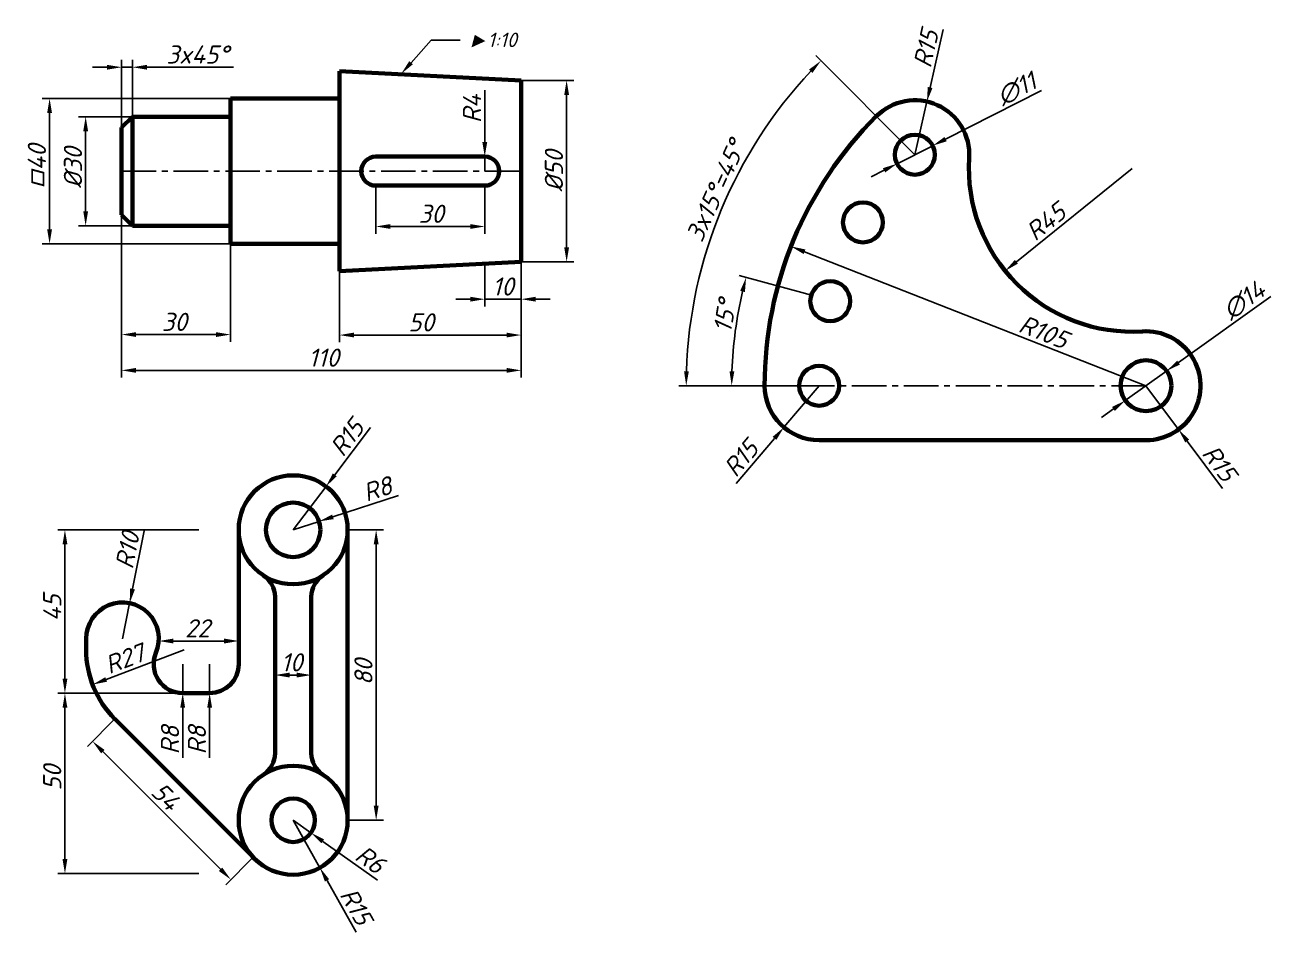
# Model space of a CAD drawing. Header units: millimetres. Extents: x -42950 to -42208, y 32006 to 32559.
# Drawn here: x -42573.8 to -42230.4, y 32309.3 to 32559.2 of the extents above; entities that cross this region are included whole.
import ezdxf
from ezdxf import colors
from ezdxf.entities.mleader import LeaderData, LeaderLine
from ezdxf.math import Vec2, Vec3

# ---------------------------------------------------------------- set-up
doc = ezdxf.new("R2010")
doc.units = ezdxf.units.MM
doc.header["$LTSCALE"] = 0.5
doc.linetypes.add('CENTER2', pattern=[28.575, 19.05, -3.175, 3.175, -3.175])
doc.styles.add('SPDS', font='isocpeur.ttf', dxfattribs={"oblique": 15})
doc.dimstyles.new('Copy(2) of STANDARD', dxfattribs={"dimscale": 0, "dimtxt": 5, "dimasz": 4, "dimexe": 2, "dimexo": 0, "dimgap": 1, "dimtad": 1, "dimdec": 0, "dimzin": 12, "dimdsep": 46, "dimtxsty": 'SPDS', "dimcen": -3, "dimclrd": 256, "dimclre": 256, "dimadec": 0, "dimazin": 0, "dimtfac": 1, "dimtdec": 0, "dimtmove": 0, "dimatfit": 1, "dimfxl": 1, "dimtolj": 1, "dimtzin": 0, "dimarcsym": 0})

# ---------------------------------------------------------------- blocks, each defined once
blk = doc.blocks.new('*D8')
at = {"lineweight": -2, "transparency": 16777216}
for p, q in [((-42437.22, 32543.9), (-42422.68, 32543.9)), ((-42424.68, 32539.9), (-42424.68, 32497.9)), ((-42437.22, 32493.9), (-42422.68, 32493.9))]:
    blk.add_line(p, q, dxfattribs=at)
at = {"lineweight": -3, "transparency": 16777216}
for points in [[(-42425.34, 32539.9), (-42424.01, 32539.9), (-42424.68, 32543.9)], [(-42425.34, 32497.9), (-42424.01, 32497.9), (-42424.68, 32493.9)]]:
    blk.add_solid(points, dxfattribs=at)
at = {"layer": 'Defpoints', "color": 0, "lineweight": -3, "transparency": 16777216}
for p in [(-42437.22, 32543.9), (-42437.22, 32493.9), (-42424.68, 32493.9)]:
    blk.add_point(p, dxfattribs=at)
at = {"color": 0, "lineweight": -3, "transparency": 16777216, "insert": (-42428.18, 32518.93), "char_height": 5, "attachment_point": 5, "rotation": 90, "style": 'SPDS'}
blk.add_mtext('\\A1;%%C50', dxfattribs=at)
blk = doc.blocks.new('*D9')
at = {"lineweight": -2, "transparency": 16777216}
for p, q in [((-42477.22, 32514.9), (-42477.22, 32501.65)), ((-42447.22, 32514.9), (-42447.22, 32501.65)), ((-42473.22, 32503.65), (-42451.22, 32503.65))]:
    blk.add_line(p, q, dxfattribs=at)
at = {"lineweight": -3, "transparency": 16777216}
for points in [[(-42473.22, 32504.31), (-42473.22, 32502.98), (-42477.22, 32503.65)], [(-42451.22, 32504.31), (-42451.22, 32502.98), (-42447.22, 32503.65)]]:
    blk.add_solid(points, dxfattribs=at)
at = {"layer": 'Defpoints', "color": 0, "lineweight": -3, "transparency": 16777216}
for p in [(-42477.22, 32514.9), (-42447.22, 32514.9), (-42447.22, 32503.65)]:
    blk.add_point(p, dxfattribs=at)
at = {"color": 0, "lineweight": -3, "transparency": 16777216, "insert": (-42461.97, 32507.15), "char_height": 5, "attachment_point": 5, "style": 'SPDS'}
blk.add_mtext('\\A1;30', dxfattribs=at)
blk = doc.blocks.new('*D10')
at = {"lineweight": -2, "transparency": 16777216}
for p, q in [((-42547.22, 32518.9), (-42547.22, 32462.02)), ((-42437.22, 32518.9), (-42437.22, 32462.02)), ((-42543.22, 32464.02), (-42441.22, 32464.02))]:
    blk.add_line(p, q, dxfattribs=at)
at = {"lineweight": -3, "transparency": 16777216}
for points in [[(-42543.22, 32464.68), (-42543.22, 32463.35), (-42547.22, 32464.02)], [(-42441.22, 32464.68), (-42441.22, 32463.35), (-42437.22, 32464.02)]]:
    blk.add_solid(points, dxfattribs=at)
at = {"layer": 'Defpoints', "color": 0, "lineweight": -3, "transparency": 16777216}
for p in [(-42547.22, 32518.9), (-42437.22, 32518.9), (-42437.22, 32464.02)]:
    blk.add_point(p, dxfattribs=at)
at = {"color": 0, "lineweight": -3, "transparency": 16777216, "insert": (-42491.57, 32467.52), "char_height": 5, "attachment_point": 5, "style": 'SPDS'}
blk.add_mtext('\\A1;110', dxfattribs=at)
blk = doc.blocks.new('*D11')
at = {"lineweight": -2, "transparency": 16777216}
for p, q in [((-42437.22, 32518.9), (-42437.22, 32481.62)), ((-42447.18, 32493.39), (-42447.18, 32481.62)), ((-42451.18, 32483.62), (-42455.18, 32483.62)), ((-42437.22, 32483.62), (-42447.18, 32483.62)), ((-42433.22, 32483.62), (-42429.22, 32483.62))]:
    blk.add_line(p, q, dxfattribs=at)
at = {"lineweight": -3, "transparency": 16777216}
for points in [[(-42451.18, 32484.29), (-42451.18, 32482.96), (-42447.18, 32483.62)], [(-42433.22, 32484.29), (-42433.22, 32482.96), (-42437.22, 32483.62)]]:
    blk.add_solid(points, dxfattribs=at)
at = {"layer": 'Defpoints', "color": 0, "lineweight": -3, "transparency": 16777216}
for p in [(-42437.22, 32518.9), (-42447.18, 32493.39), (-42447.18, 32483.62)]:
    blk.add_point(p, dxfattribs=at)
at = {"color": 0, "lineweight": -3, "transparency": 16777216, "insert": (-42442.2, 32487.12), "char_height": 5, "attachment_point": 5, "style": 'SPDS'}
blk.add_mtext('\\A1;10', dxfattribs=at)
blk = doc.blocks.new('*D12')
at = {"lineweight": -2, "transparency": 16777216}
for p, q in [((-42487.22, 32498.86), (-42487.22, 32471.74)), ((-42437.22, 32498.86), (-42437.22, 32471.74)), ((-42441.22, 32473.74), (-42483.22, 32473.74))]:
    blk.add_line(p, q, dxfattribs=at)
at = {"lineweight": -3, "transparency": 16777216}
for points in [[(-42483.22, 32474.41), (-42483.22, 32473.08), (-42487.22, 32473.74)], [(-42441.22, 32474.41), (-42441.22, 32473.08), (-42437.22, 32473.74)]]:
    blk.add_solid(points, dxfattribs=at)
at = {"layer": 'Defpoints', "color": 0, "lineweight": -3, "transparency": 16777216}
for p in [(-42487.22, 32498.86), (-42437.22, 32498.86), (-42487.22, 32473.74)]:
    blk.add_point(p, dxfattribs=at)
at = {"color": 0, "lineweight": -3, "transparency": 16777216, "insert": (-42464.75, 32477.24), "char_height": 5, "attachment_point": 5, "style": 'SPDS'}
blk.add_mtext('\\A1;50', dxfattribs=at)
blk = doc.blocks.new('*D13')
at = {"lineweight": -2, "transparency": 16777216}
for p, q in [((-42517.22, 32538.9), (-42569.04, 32538.9)), ((-42567.04, 32534.9), (-42567.04, 32502.86)), ((-42517.22, 32498.86), (-42569.04, 32498.86))]:
    blk.add_line(p, q, dxfattribs=at)
at = {"lineweight": -3, "transparency": 16777216}
for points in [[(-42567.71, 32534.9), (-42566.37, 32534.9), (-42567.04, 32538.9)], [(-42567.71, 32502.86), (-42566.37, 32502.86), (-42567.04, 32498.86)]]:
    blk.add_solid(points, dxfattribs=at)
at = {"layer": 'Defpoints', "color": 0, "lineweight": -3, "transparency": 16777216}
for p in [(-42517.22, 32538.9), (-42567.04, 32498.86), (-42517.22, 32498.86)]:
    blk.add_point(p, dxfattribs=at)
at = {"color": 0, "lineweight": -3, "transparency": 16777216, "insert": (-42570.54, 32520.14), "char_height": 5, "attachment_point": 5, "rotation": 90, "style": 'SPDS'}
blk.add_mtext('\\A1;□40', dxfattribs=at)
blk = doc.blocks.new('*D14')
at = {"lineweight": -2, "transparency": 16777216}
for p, q in [((-42517.22, 32533.9), (-42559.11, 32533.9)), ((-42557.11, 32529.9), (-42557.11, 32507.86)), ((-42517.22, 32503.86), (-42559.11, 32503.86))]:
    blk.add_line(p, q, dxfattribs=at)
at = {"lineweight": -3, "transparency": 16777216}
for points in [[(-42557.77, 32529.9), (-42556.44, 32529.9), (-42557.11, 32533.9)], [(-42557.77, 32507.86), (-42556.44, 32507.86), (-42557.11, 32503.86)]]:
    blk.add_solid(points, dxfattribs=at)
at = {"layer": 'Defpoints', "color": 0, "lineweight": -3, "transparency": 16777216}
for p in [(-42517.22, 32533.9), (-42557.11, 32503.86), (-42517.22, 32503.86)]:
    blk.add_point(p, dxfattribs=at)
at = {"color": 0, "lineweight": -3, "transparency": 16777216, "insert": (-42560.61, 32519.82), "char_height": 5, "attachment_point": 5, "rotation": 90, "style": 'SPDS'}
blk.add_mtext('\\A1;%%C30', dxfattribs=at)
blk = doc.blocks.new('*D15')
at = {"lineweight": -2, "transparency": 16777216}
for p, q in [((-42547.22, 32530.9), (-42547.22, 32549.52)), ((-42544.22, 32530.9), (-42544.22, 32549.52)), ((-42551.22, 32547.52), (-42555.22, 32547.52)), ((-42547.22, 32547.52), (-42544.22, 32547.52)), ((-42540.22, 32547.52), (-42516.38, 32547.52))]:
    blk.add_line(p, q, dxfattribs=at)
at = {"lineweight": -3, "transparency": 16777216}
for points in [[(-42551.22, 32548.18), (-42551.22, 32546.85), (-42547.22, 32547.52)], [(-42540.22, 32548.18), (-42540.22, 32546.85), (-42544.22, 32547.52)]]:
    blk.add_solid(points, dxfattribs=at)
at = {"layer": 'Defpoints', "color": 0, "lineweight": -3, "transparency": 16777216}
for p in [(-42544.22, 32547.52), (-42547.22, 32530.9), (-42544.22, 32530.9)]:
    blk.add_point(p, dxfattribs=at)
at = {"color": 0, "lineweight": -3, "transparency": 16777216, "insert": (-42526.3, 32551.02), "char_height": 5, "attachment_point": 5, "style": 'SPDS'}
blk.add_mtext('\\A1;3x45%%D', dxfattribs=at)
blk = doc.blocks.new('*D16')
at = {"lineweight": -2, "transparency": 16777216}
for p, q in [((-42447.22, 32526.9), (-42447.22, 32541.24)), ((-42447.22, 32518.9), (-42447.22, 32522.9))]:
    blk.add_line(p, q, dxfattribs=at)
at = {"lineweight": -3, "transparency": 16777216}
blk.add_solid([(-42447.89, 32526.9), (-42446.55, 32526.9), (-42447.22, 32522.9)], dxfattribs=at)
at = {"layer": 'Defpoints', "color": 0, "lineweight": -3, "transparency": 16777216}
for p in [(-42447.22, 32522.9), (-42447.22, 32518.9)]:
    blk.add_point(p, dxfattribs=at)
at = {"color": 0, "lineweight": -3, "transparency": 16777216, "insert": (-42450.72, 32536.07), "char_height": 5, "attachment_point": 5, "rotation": 90, "style": 'SPDS'}
blk.add_mtext('\\A1;R4', dxfattribs=at)
blk = doc.blocks.new('*D17')
at = {"lineweight": -2, "transparency": 16777216}
for p, q in [((-42547.22, 32506.86), (-42547.22, 32471.88)), ((-42517.22, 32506.86), (-42517.22, 32471.88)), ((-42543.22, 32473.88), (-42521.22, 32473.88))]:
    blk.add_line(p, q, dxfattribs=at)
at = {"lineweight": -3, "transparency": 16777216}
for points in [[(-42543.22, 32474.54), (-42543.22, 32473.21), (-42547.22, 32473.88)], [(-42521.22, 32474.54), (-42521.22, 32473.21), (-42517.22, 32473.88)]]:
    blk.add_solid(points, dxfattribs=at)
at = {"layer": 'Defpoints', "color": 0, "lineweight": -3, "transparency": 16777216}
for p in [(-42547.22, 32506.86), (-42517.22, 32506.86), (-42517.22, 32473.88)]:
    blk.add_point(p, dxfattribs=at)
at = {"color": 0, "lineweight": -3, "transparency": 16777216, "insert": (-42532.69, 32477.38), "char_height": 5, "attachment_point": 5, "style": 'SPDS'}
blk.add_mtext('\\A1;30', dxfattribs=at)
blk = doc.blocks.new('*D18')
at = {"lineweight": -2, "transparency": 16777216}
for p, q in [((-42355.16, 32459.78), (-42364.85, 32448.33)), ((-42367.44, 32445.28), (-42378, 32432.81))]:
    blk.add_line(p, q, dxfattribs=at)
at = {"lineweight": -3, "transparency": 16777216}
blk.add_solid([(-42367.95, 32445.71), (-42366.93, 32444.85), (-42364.85, 32448.33)], dxfattribs=at)
at = {"layer": 'Defpoints', "color": 0, "lineweight": -3, "transparency": 16777216}
for p in [(-42355.16, 32459.78), (-42364.85, 32448.33)]:
    blk.add_point(p, dxfattribs=at)
at = {"color": 0, "lineweight": -3, "transparency": 16777216, "insert": (-42376.68, 32439.78), "char_height": 5, "attachment_point": 5, "rotation": 49.7473, "style": 'SPDS'}
blk.add_mtext('\\A1;R15', dxfattribs=at)
blk = doc.blocks.new('*D19')
at = {"lineweight": -2, "transparency": 16777216}
for p, q in [((-42320.33, 32527.71), (-42293.93, 32541.09)), ((-42333.71, 32520.93), (-42323.89, 32525.91)), ((-42337.27, 32519.13), (-42340.84, 32517.32))]:
    blk.add_line(p, q, dxfattribs=at)
at = {"lineweight": -3, "transparency": 16777216}
for points in [[(-42320.63, 32528.31), (-42320.02, 32527.12), (-42323.89, 32525.91)], [(-42337.58, 32519.72), (-42336.97, 32518.53), (-42333.71, 32520.93)]]:
    blk.add_solid(points, dxfattribs=at)
at = {"layer": 'Defpoints', "color": 0, "lineweight": -3, "transparency": 16777216}
for p in [(-42323.89, 32525.91), (-42333.71, 32520.93)]:
    blk.add_point(p, dxfattribs=at)
at = {"color": 0, "lineweight": -3, "transparency": 16777216, "insert": (-42300.79, 32541.54), "char_height": 5, "attachment_point": 5, "rotation": 26.8734, "style": 'SPDS'}
blk.add_mtext('\\A1;∅11', dxfattribs=at)
blk = doc.blocks.new('*D20')
at = {"lineweight": -2, "transparency": 16777216}
for p, q in [((-42256.21, 32466.17), (-42230.75, 32484.35)), ((-42270.86, 32455.71), (-42259.46, 32463.85)), ((-42274.11, 32453.39), (-42277.37, 32451.06))]:
    blk.add_line(p, q, dxfattribs=at)
at = {"lineweight": -3, "transparency": 16777216}
for points in [[(-42256.59, 32466.71), (-42255.82, 32465.63), (-42259.46, 32463.85)], [(-42274.5, 32453.93), (-42273.73, 32452.85), (-42270.86, 32455.71)]]:
    blk.add_solid(points, dxfattribs=at)
at = {"layer": 'Defpoints', "color": 0, "lineweight": -3, "transparency": 16777216}
for p in [(-42259.46, 32463.85), (-42270.86, 32455.71)]:
    blk.add_point(p, dxfattribs=at)
at = {"color": 0, "lineweight": -3, "transparency": 16777216, "insert": (-42238.21, 32483.32), "char_height": 5, "attachment_point": 5, "rotation": 35.525, "style": 'SPDS'}
blk.add_mtext('\\A1;∅14', dxfattribs=at)
blk = doc.blocks.new('*D21')
at = {"lineweight": -2, "transparency": 16777216}
for p, q in [((-42265.16, 32459.78), (-42256.2, 32447.75)), ((-42253.82, 32444.54), (-42244.06, 32431.43))]:
    blk.add_line(p, q, dxfattribs=at)
at = {"lineweight": -3, "transparency": 16777216}
blk.add_solid([(-42253.28, 32444.94), (-42254.35, 32444.14), (-42256.2, 32447.75)], dxfattribs=at)
at = {"layer": 'Defpoints', "color": 0, "lineweight": -3, "transparency": 16777216}
for p in [(-42265.16, 32459.78), (-42256.2, 32447.75)]:
    blk.add_point(p, dxfattribs=at)
at = {"color": 0, "lineweight": -3, "transparency": 16777216, "insert": (-42244.94, 32438.47), "char_height": 5, "attachment_point": 5, "rotation": 306.6599, "style": 'SPDS'}
blk.add_mtext('\\A1;R15', dxfattribs=at)
blk = doc.blocks.new('*D22')
at = {"lineweight": -2, "transparency": 16777216}
for p, q in [((-42324.59, 32541.95), (-42320.96, 32557.88)), ((-42328.8, 32523.42), (-42325.47, 32538.05))]:
    blk.add_line(p, q, dxfattribs=at)
at = {"lineweight": -3, "transparency": 16777216}
blk.add_solid([(-42325.24, 32542.09), (-42323.94, 32541.8), (-42325.47, 32538.05)], dxfattribs=at)
at = {"layer": 'Defpoints', "color": 0, "lineweight": -3, "transparency": 16777216}
for p in [(-42325.47, 32538.05), (-42328.8, 32523.42)]:
    blk.add_point(p, dxfattribs=at)
at = {"color": 0, "lineweight": -3, "transparency": 16777216, "insert": (-42325.74, 32552.64), "char_height": 5, "attachment_point": 5, "rotation": 77.1845, "style": 'SPDS'}
blk.add_mtext('\\A1;R15', dxfattribs=at)
blk = doc.blocks.new('*D23')
at = {"lineweight": -2, "transparency": 16777216}
blk.add_line((-42268.92, 32519.66), (-42300.84, 32493.93), dxfattribs=at)
at = {"lineweight": -3, "transparency": 16777216}
blk.add_solid([(-42301.26, 32494.45), (-42300.42, 32493.41), (-42303.95, 32491.42)], dxfattribs=at)
at = {"layer": 'Defpoints', "color": 0, "lineweight": -3, "transparency": 16777216}
for p in [(-42268.92, 32519.66), (-42303.95, 32491.42)]:
    blk.add_point(p, dxfattribs=at)
at = {"color": 0, "lineweight": -3, "transparency": 16777216, "insert": (-42292.75, 32504.95), "char_height": 5, "attachment_point": 5, "rotation": 38.8707, "style": 'SPDS'}
blk.add_mtext('\\A1;R45', dxfattribs=at)
blk = doc.blocks.new('*D24')
at = {"lineweight": -2, "transparency": 16777216}
blk.add_line((-42265.16, 32459.78), (-42359.17, 32496.69), dxfattribs=at)
at = {"lineweight": -3, "transparency": 16777216}
blk.add_solid([(-42358.93, 32497.32), (-42359.42, 32496.07), (-42362.9, 32498.16)], dxfattribs=at)
at = {"layer": 'Defpoints', "color": 0, "lineweight": -3, "transparency": 16777216}
for p in [(-42362.9, 32498.16), (-42265.16, 32459.78)]:
    blk.add_point(p, dxfattribs=at)
at = {"color": 0, "lineweight": -3, "transparency": 16777216, "insert": (-42293.35, 32474.61), "char_height": 5, "attachment_point": 5, "rotation": 338.5621, "style": 'SPDS'}
blk.add_mtext('\\A1;R105', dxfattribs=at)
blk = doc.blocks.new('*D25')
at = {"lineweight": -2, "transparency": 16777216}
for p, q in [((-42358.94, 32485.19), (-42377.19, 32490.14)), ((-42355.16, 32459.78), (-42381.23, 32459.78))]:
    blk.add_line(p, q, dxfattribs=at)
blk.add_arc((-42265.16, 32459.78), 114.07, 166.8465, 177.9908, dxfattribs=at)
at = {"lineweight": -3, "transparency": 16777216}
for points in [[(-42376.89, 32485.9), (-42375.59, 32485.58), (-42375.26, 32489.62)], [(-42378.5, 32463.77), (-42379.83, 32463.79), (-42379.23, 32459.78)]]:
    blk.add_solid(points, dxfattribs=at)
at = {"layer": 'Defpoints', "color": 0, "lineweight": -3, "transparency": 16777216}
for p in [(-42358.94, 32485.19), (-42378.79, 32469.83), (-42355.16, 32459.78), (-42265.16, 32459.78), (-42265.16, 32459.78)]:
    blk.add_point(p, dxfattribs=at)
at = {"color": 0, "lineweight": -3, "transparency": 16777216, "insert": (-42381.15, 32478.99), "char_height": 5, "attachment_point": 5, "rotation": 80.5954, "style": 'SPDS'}
blk.add_mtext('\\A1;15°', dxfattribs=at)
blk = doc.blocks.new('*D26')
at = {"lineweight": -2, "transparency": 16777216}
for p, q in [((-42328.8, 32523.42), (-42356.09, 32550.71)), ((-42355.16, 32459.78), (-42393.75, 32459.78))]:
    blk.add_line(p, q, dxfattribs=at)
blk.add_arc((-42265.16, 32459.78), 126.59, 136.8105, 178.1895, dxfattribs=at)
at = {"lineweight": -3, "transparency": 16777216}
for points in [[(-42357.93, 32546.88), (-42356.98, 32545.96), (-42354.67, 32549.29)], [(-42391.02, 32463.77), (-42392.35, 32463.79), (-42391.75, 32459.78)]]:
    blk.add_solid(points, dxfattribs=at)
at = {"layer": 'Defpoints', "color": 0, "lineweight": -3, "transparency": 16777216}
for p in [(-42328.8, 32523.42), (-42387.44, 32492.54), (-42355.16, 32459.78), (-42265.16, 32459.78), (-42265.16, 32459.78)]:
    blk.add_point(p, dxfattribs=at)
at = {"color": 0, "lineweight": -3, "transparency": 16777216, "insert": (-42383.66, 32513.46), "char_height": 5, "attachment_point": 5, "rotation": 65.6284, "style": 'SPDS'}
blk.add_mtext('\\A1;3x15%%D=45°', dxfattribs=at)
blk = doc.blocks.new('*D27')
at = {"lineweight": -2, "transparency": 16777216}
for p, q in [((-42484.97, 32420.09), (-42475.12, 32420.09)), ((-42477.12, 32344.09), (-42477.12, 32416.09)), ((-42484.97, 32340.09), (-42475.12, 32340.09))]:
    blk.add_line(p, q, dxfattribs=at)
at = {"lineweight": -3, "transparency": 16777216}
for points in [[(-42477.79, 32416.09), (-42476.45, 32416.09), (-42477.12, 32420.09)], [(-42477.79, 32344.09), (-42476.45, 32344.09), (-42477.12, 32340.09)]]:
    blk.add_solid(points, dxfattribs=at)
at = {"layer": 'Defpoints', "color": 0, "lineweight": -3, "transparency": 16777216}
for p in [(-42484.97, 32420.09), (-42477.12, 32420.09), (-42484.97, 32340.09)]:
    blk.add_point(p, dxfattribs=at)
at = {"color": 0, "lineweight": -3, "transparency": 16777216, "insert": (-42480.62, 32380.89), "char_height": 5, "attachment_point": 5, "rotation": 90, "style": 'SPDS'}
blk.add_mtext('\\A1;80', dxfattribs=at)
blk = doc.blocks.new('*D28')
at = {"lineweight": -2, "transparency": 16777216}
for p, q in [((-42544.19, 32403.81), (-42540.96, 32419.83)), ((-42546.97, 32390.09), (-42544.99, 32399.89))]:
    blk.add_line(p, q, dxfattribs=at)
at = {"lineweight": -3, "transparency": 16777216}
blk.add_solid([(-42544.85, 32403.94), (-42543.54, 32403.68), (-42544.99, 32399.89)], dxfattribs=at)
at = {"layer": 'Defpoints', "color": 0, "lineweight": -3, "transparency": 16777216}
for p in [(-42544.99, 32399.89), (-42546.97, 32390.09)]:
    blk.add_point(p, dxfattribs=at)
at = {"color": 0, "lineweight": -3, "transparency": 16777216, "insert": (-42545.61, 32414.47), "char_height": 5, "attachment_point": 5, "rotation": 78.5762, "style": 'SPDS'}
blk.add_mtext('\\A1;R10', dxfattribs=at)
blk = doc.blocks.new('*D29')
at = {"lineweight": -2, "transparency": 16777216}
for p, q in [((-42504.97, 32380.09), (-42504.97, 32382.09)), ((-42494.97, 32380.09), (-42494.97, 32382.09)), ((-42498.97, 32380.09), (-42500.97, 32380.09))]:
    blk.add_line(p, q, dxfattribs=at)
at = {"lineweight": -3, "transparency": 16777216}
for points in [[(-42500.97, 32380.75), (-42500.97, 32379.42), (-42504.97, 32380.09)], [(-42498.97, 32380.75), (-42498.97, 32379.42), (-42494.97, 32380.09)]]:
    blk.add_solid(points, dxfattribs=at)
at = {"layer": 'Defpoints', "color": 0, "lineweight": -3, "transparency": 16777216}
for p in [(-42504.97, 32380.09), (-42504.97, 32380.09), (-42494.97, 32380.09)]:
    blk.add_point(p, dxfattribs=at)
at = {"color": 0, "lineweight": -3, "transparency": 16777216, "insert": (-42500.39, 32383.59), "char_height": 5, "attachment_point": 5, "style": 'SPDS'}
blk.add_mtext('\\A1;10', dxfattribs=at)
blk = doc.blocks.new('*D30')
at = {"lineweight": -2, "transparency": 16777216}
for p, q in [((-42514.97, 32383.09), (-42514.97, 32391.46)), ((-42536.97, 32390.09), (-42536.97, 32387.46)), ((-42532.97, 32389.46), (-42518.97, 32389.46))]:
    blk.add_line(p, q, dxfattribs=at)
at = {"lineweight": -3, "transparency": 16777216}
for points in [[(-42532.97, 32390.13), (-42532.97, 32388.79), (-42536.97, 32389.46)], [(-42518.97, 32390.13), (-42518.97, 32388.79), (-42514.97, 32389.46)]]:
    blk.add_solid(points, dxfattribs=at)
at = {"layer": 'Defpoints', "color": 0, "lineweight": -3, "transparency": 16777216}
for p in [(-42536.97, 32390.09), (-42514.97, 32389.46), (-42514.97, 32383.09)]:
    blk.add_point(p, dxfattribs=at)
at = {"color": 0, "lineweight": -3, "transparency": 16777216, "insert": (-42526.32, 32392.96), "char_height": 5, "attachment_point": 5, "style": 'SPDS'}
blk.add_mtext('\\A1;22', dxfattribs=at)
blk = doc.blocks.new('*D31')
at = {"lineweight": -2, "transparency": 16777216}
for p, q in [((-42489.04, 32423.66), (-42471.01, 32429.55)), ((-42499.97, 32420.09), (-42492.84, 32422.42))]:
    blk.add_line(p, q, dxfattribs=at)
at = {"lineweight": -3, "transparency": 16777216}
blk.add_solid([(-42489.24, 32424.29), (-42488.83, 32423.03), (-42492.84, 32422.42)], dxfattribs=at)
at = {"layer": 'Defpoints', "color": 0, "lineweight": -3, "transparency": 16777216}
for p in [(-42492.84, 32422.42), (-42499.97, 32420.09)]:
    blk.add_point(p, dxfattribs=at)
at = {"color": 0, "lineweight": -3, "transparency": 16777216, "insert": (-42476.78, 32431.35), "char_height": 5, "attachment_point": 5, "rotation": 18.1006, "style": 'SPDS'}
blk.add_mtext('\\A1;R8', dxfattribs=at)
blk = doc.blocks.new('*D32')
at = {"lineweight": -2, "transparency": 16777216}
for p, q in [((-42488.51, 32435.24), (-42478.65, 32448.28)), ((-42499.97, 32420.09), (-42490.92, 32432.05))]:
    blk.add_line(p, q, dxfattribs=at)
at = {"lineweight": -3, "transparency": 16777216}
blk.add_solid([(-42489.04, 32435.64), (-42487.97, 32434.84), (-42490.92, 32432.05)], dxfattribs=at)
at = {"layer": 'Defpoints', "color": 0, "lineweight": -3, "transparency": 16777216}
for p in [(-42490.92, 32432.05), (-42499.97, 32420.09)]:
    blk.add_point(p, dxfattribs=at)
at = {"color": 0, "lineweight": -3, "transparency": 16777216, "insert": (-42485.16, 32445.47), "char_height": 5, "attachment_point": 5, "rotation": 52.9052, "style": 'SPDS'}
blk.add_mtext('\\A1;R15', dxfattribs=at)
blk = doc.blocks.new('*D33')
at = {"lineweight": -2, "transparency": 16777216}
for p, q in [((-42499.97, 32340.09), (-42495.08, 32336.6)), ((-42491.82, 32334.28), (-42476.79, 32323.56))]:
    blk.add_line(p, q, dxfattribs=at)
at = {"lineweight": -3, "transparency": 16777216}
blk.add_solid([(-42491.44, 32334.82), (-42492.21, 32333.74), (-42495.08, 32336.6)], dxfattribs=at)
at = {"layer": 'Defpoints', "color": 0, "lineweight": -3, "transparency": 16777216}
for p in [(-42499.97, 32340.09), (-42495.08, 32336.6)]:
    blk.add_point(p, dxfattribs=at)
at = {"color": 0, "lineweight": -3, "transparency": 16777216, "insert": (-42478.76, 32329.27), "char_height": 5, "attachment_point": 5, "rotation": 324.5087, "style": 'SPDS'}
blk.add_mtext('\\A1;R6', dxfattribs=at)
blk = doc.blocks.new('*D34')
at = {"lineweight": -2, "transparency": 16777216}
for p, q in [((-42499.97, 32340.09), (-42492.61, 32327.01)), ((-42490.65, 32323.53), (-42482.64, 32309.29))]:
    blk.add_line(p, q, dxfattribs=at)
at = {"lineweight": -3, "transparency": 16777216}
blk.add_solid([(-42490.07, 32323.85), (-42491.23, 32323.2), (-42492.61, 32327.01)], dxfattribs=at)
at = {"layer": 'Defpoints', "color": 0, "lineweight": -3, "transparency": 16777216}
for p in [(-42499.97, 32340.09), (-42492.61, 32327.01)]:
    blk.add_point(p, dxfattribs=at)
at = {"color": 0, "lineweight": -3, "transparency": 16777216, "insert": (-42482.61, 32316.38), "char_height": 5, "attachment_point": 5, "rotation": 299.3586, "style": 'SPDS'}
blk.add_mtext('\\A1;R15', dxfattribs=at)
blk = doc.blocks.new('*D35')
at = {"lineweight": -2, "transparency": 16777216}
for p, q in [((-42530.38, 32383.09), (-42530.38, 32375.09)), ((-42530.38, 32371.09), (-42530.38, 32357.25))]:
    blk.add_line(p, q, dxfattribs=at)
at = {"lineweight": -3, "transparency": 16777216}
blk.add_solid([(-42531.05, 32371.09), (-42529.72, 32371.09), (-42530.38, 32375.09)], dxfattribs=at)
at = {"layer": 'Defpoints', "color": 0, "lineweight": -3, "transparency": 16777216}
for p in [(-42530.38, 32383.09), (-42530.38, 32375.09)]:
    blk.add_point(p, dxfattribs=at)
at = {"color": 0, "lineweight": -3, "transparency": 16777216, "insert": (-42533.88, 32362.17), "char_height": 5, "attachment_point": 5, "rotation": 90, "style": 'SPDS'}
blk.add_mtext('\\A1;R8', dxfattribs=at)
blk = doc.blocks.new('*D36')
at = {"lineweight": -2, "transparency": 16777216}
for p, q in [((-42522.97, 32383.09), (-42522.97, 32375.09)), ((-42522.97, 32371.09), (-42522.97, 32357.25))]:
    blk.add_line(p, q, dxfattribs=at)
at = {"lineweight": -3, "transparency": 16777216}
blk.add_solid([(-42523.63, 32371.09), (-42522.3, 32371.09), (-42522.97, 32375.09)], dxfattribs=at)
at = {"layer": 'Defpoints', "color": 0, "lineweight": -3, "transparency": 16777216}
for p in [(-42522.97, 32383.09), (-42522.97, 32375.09)]:
    blk.add_point(p, dxfattribs=at)
at = {"color": 0, "lineweight": -3, "transparency": 16777216, "insert": (-42526.47, 32362.17), "char_height": 5, "attachment_point": 5, "rotation": 90, "style": 'SPDS'}
blk.add_mtext('\\A1;R8', dxfattribs=at)
blk = doc.blocks.new('*D37')
at = {"lineweight": -2, "transparency": 16777216}
blk.add_line((-42529.97, 32387.07), (-42551.46, 32378.88), dxfattribs=at)
at = {"lineweight": -3, "transparency": 16777216}
blk.add_solid([(-42551.69, 32379.5), (-42551.22, 32378.26), (-42555.19, 32377.45)], dxfattribs=at)
at = {"layer": 'Defpoints', "color": 0, "lineweight": -3, "transparency": 16777216}
for p in [(-42529.97, 32387.07), (-42555.19, 32377.45)]:
    blk.add_point(p, dxfattribs=at)
at = {"color": 0, "lineweight": -3, "transparency": 16777216, "insert": (-42546.35, 32384.57), "char_height": 5, "attachment_point": 5, "rotation": 20.8717, "style": 'SPDS'}
blk.add_mtext('\\A1;R27', dxfattribs=at)
blk = doc.blocks.new('*D38')
at = {"lineweight": -2, "transparency": 16777216}
for p, q in [((-42549.06, 32367.98), (-42556.63, 32360.41)), ((-42519.96, 32326.57), (-42552.38, 32359)), ((-42510.97, 32329.9), (-42518.54, 32322.33))]:
    blk.add_line(p, q, dxfattribs=at)
at = {"lineweight": -3, "transparency": 16777216}
for points in [[(-42551.91, 32359.47), (-42552.86, 32358.53), (-42555.21, 32361.83)], [(-42519.49, 32327.04), (-42520.43, 32326.1), (-42517.13, 32323.74)]]:
    blk.add_solid(points, dxfattribs=at)
at = {"layer": 'Defpoints', "color": 0, "lineweight": -3, "transparency": 16777216}
for p in [(-42549.06, 32367.98), (-42555.21, 32361.83), (-42510.97, 32329.9)]:
    blk.add_point(p, dxfattribs=at)
at = {"color": 0, "lineweight": -3, "transparency": 16777216, "insert": (-42535.08, 32346.64), "char_height": 5, "attachment_point": 5, "rotation": 315, "style": 'SPDS'}
blk.add_mtext('\\A1;54', dxfattribs=at)
blk = doc.blocks.new('*D39')
at = {"lineweight": -2, "transparency": 16777216}
for p, q in [((-42525.97, 32420.09), (-42564.81, 32420.09)), ((-42562.81, 32379.09), (-42562.81, 32416.09)), ((-42525.97, 32375.09), (-42564.81, 32375.09))]:
    blk.add_line(p, q, dxfattribs=at)
at = {"lineweight": -3, "transparency": 16777216}
for points in [[(-42563.47, 32416.09), (-42562.14, 32416.09), (-42562.81, 32420.09)], [(-42563.47, 32379.09), (-42562.14, 32379.09), (-42562.81, 32375.09)]]:
    blk.add_solid(points, dxfattribs=at)
at = {"layer": 'Defpoints', "color": 0, "lineweight": -3, "transparency": 16777216}
for p in [(-42562.81, 32420.09), (-42525.97, 32420.09), (-42525.97, 32375.09)]:
    blk.add_point(p, dxfattribs=at)
at = {"color": 0, "lineweight": -3, "transparency": 16777216, "insert": (-42566.31, 32398.61), "char_height": 5, "attachment_point": 5, "rotation": 90, "style": 'SPDS'}
blk.add_mtext('\\A1;45', dxfattribs=at)
blk = doc.blocks.new('*D40')
at = {"lineweight": -2, "transparency": 16777216}
for p, q in [((-42525.97, 32375.09), (-42564.81, 32375.09)), ((-42562.81, 32371.09), (-42562.81, 32329.38)), ((-42525.97, 32325.38), (-42564.81, 32325.38))]:
    blk.add_line(p, q, dxfattribs=at)
at = {"lineweight": -3, "transparency": 16777216}
for points in [[(-42563.47, 32371.09), (-42562.14, 32371.09), (-42562.81, 32375.09)], [(-42563.47, 32329.38), (-42562.14, 32329.38), (-42562.81, 32325.38)]]:
    blk.add_solid(points, dxfattribs=at)
at = {"layer": 'Defpoints', "color": 0, "lineweight": -3, "transparency": 16777216}
for p in [(-42525.97, 32375.09), (-42562.81, 32325.38), (-42525.97, 32325.38)]:
    blk.add_point(p, dxfattribs=at)
at = {"color": 0, "lineweight": -3, "transparency": 16777216, "insert": (-42566.31, 32351.8), "char_height": 5, "attachment_point": 5, "rotation": 90, "style": 'SPDS'}
blk.add_mtext('\\A1;50', dxfattribs=at)

msp = doc.modelspace()

# ---------------------------------------------------------------- linework, layer by layer
at = {"lineweight": 60}
for p, q in [((-42487.22, 32538.9), (-42487.22, 32546.4)), ((-42487.22, 32546.4), (-42437.22, 32543.9)), ((-42437.22, 32518.9), (-42437.22, 32543.9)), ((-42517.22, 32533.9), (-42517.22, 32538.9)), ((-42517.22, 32538.9), (-42487.22, 32538.9)), ((-42487.22, 32538.9), (-42487.22, 32498.86)), ((-42547.22, 32530.9), (-42544.22, 32533.9)), ((-42544.22, 32533.9), (-42517.22, 32533.9)), ((-42544.22, 32533.9), (-42544.22, 32503.86)), ((-42517.22, 32533.9), (-42517.22, 32503.86)), ((-42547.22, 32530.9), (-42547.22, 32506.86)), ((-42477.22, 32522.9), (-42447.22, 32522.9)), ((-42437.22, 32518.9), (-42437.22, 32518.9)), ((-42437.22, 32518.9), (-42437.22, 32493.9)), ((-42477.22, 32514.9), (-42447.22, 32514.9)), ((-42547.22, 32506.86), (-42544.22, 32503.86)), ((-42544.22, 32503.86), (-42517.22, 32503.86)), ((-42517.22, 32503.86), (-42517.22, 32498.86)), ((-42517.22, 32498.86), (-42487.22, 32498.86)), ((-42487.22, 32498.86), (-42487.22, 32491.36)), ((-42487.22, 32491.36), (-42437.22, 32493.9)), ((-42355.16, 32444.78), (-42265.16, 32444.78)), ((-42514.97, 32420.09), (-42514.97, 32383.09)), ((-42484.97, 32340.09), (-42484.97, 32420.09)), ((-42504.97, 32358.53), (-42504.97, 32401.65)), ((-42494.97, 32401.65), (-42494.97, 32358.53)), ((-42556.97, 32387.07), (-42556.97, 32390.09)), ((-42522.97, 32375.09), (-42530.38, 32375.09)), ((-42510.97, 32329.9), (-42549.06, 32367.98))]:
    msp.add_line(p, q, dxfattribs=at)
at = {"color": 7, "linetype": 'CENTER2', "true_color": 0xffffff}
msp.add_line((-42547.22, 32518.9), (-42437.47, 32518.9), dxfattribs=at)
at = {"lineweight": -3}
for p, q in [((-42357.33, 32484.76), (-42358.94, 32485.19)), ((-42514.97, 32383.09), (-42514.97, 32383.09)), ((-42514.97, 32383.09), (-42514.97, 32383.09)), ((-42522.97, 32375.09), (-42528.97, 32375.09))]:
    msp.add_line(p, q, dxfattribs=at)
at = {"color": 7, "linetype": 'CENTER2', "lineweight": -3, "true_color": 0xffffff}
msp.add_line((-42265.16, 32459.78), (-42355.16, 32459.78), dxfattribs=at)
at = {"lineweight": 60}
for centre, radius in [((-42328.8, 32523.42), 5.5), ((-42343.1, 32504.78), 5.5), ((-42352.09, 32483.07), 5.5), ((-42265.16, 32459.78), 7), ((-42355.16, 32459.78), 5.5), ((-42499.97, 32420.09), 15), ((-42499.97, 32420.09), 7.5), ((-42499.97, 32340.09), 15), ((-42499.97, 32340.09), 6)]:
    msp.add_circle(centre, radius, dxfattribs=at)
for centre, radius, start, end in [((-42328.8, 32523.42), 15, 356.4096, 135), ((-42265.16, 32459.78), 105, 135, 180), ((-42477.22, 32518.9), 4, 90, 270), ((-42447.22, 32518.9), 4, 270, 90), ((-42268.92, 32519.66), 45, 176.4096, 273.5904), ((-42265.16, 32459.78), 15, 270, 93.5904), ((-42355.16, 32459.78), 15, 180, 270), ((-42511.97, 32401.65), 7, 0, 56.9443), ((-42487.97, 32401.65), 7, 123.0557, 180), ((-42546.97, 32390.09), 10, 337.1146, 180), ((-42529.97, 32387.07), 27, 180, 225), ((-42530.38, 32383.09), 8, 157.1146, 270), ((-42522.97, 32383.09), 8, 270, 0), ((-42511.97, 32358.53), 7, 303.0557, 0), ((-42487.97, 32358.53), 7, 180, 236.9443)]:
    msp.add_arc(centre, radius, start, end, dxfattribs=at)

# ---------------------------------------------------------------- dimensions: what is measured, and where the dimension line sits
at = {"lineweight": -3}
for center, mpoint, picture, middle in [((-42328.8, 32523.42), (-42325.47, 32538.05), '*D22', (-42322.33, 32551.86)), ((-42447.22, 32518.9), (-42447.22, 32522.9), '*D16', (-42447.22, 32536.07)), ((-42268.92, 32519.66), (-42303.95, 32491.42), '*D23', (-42290.55, 32502.22)), ((-42265.16, 32459.78), (-42362.9, 32498.16), '*D24', (-42294.62, 32471.35)), ((-42355.16, 32459.78), (-42364.85, 32448.33), '*D18', (-42374.01, 32437.52)), ((-42265.16, 32459.78), (-42256.2, 32447.75), '*D21', (-42247.74, 32436.38)), ((-42499.97, 32420.09), (-42490.92, 32432.05), '*D32', (-42482.37, 32443.35)), ((-42499.9661, 32420.0875), (-42492.8373, 32422.4176), '*D31', (-42475.6899, 32428.0225)), ((-42546.97, 32390.09), (-42544.99, 32399.89), '*D28', (-42542.18, 32413.78)), ((-42529.97, 32387.07), (-42555.19, 32377.45), '*D37', (-42545.11, 32381.3)), ((-42530.38, 32383.09), (-42530.38, 32375.09), '*D35', (-42530.38, 32362.17)), ((-42522.97, 32383.09), (-42522.97, 32375.09), '*D36', (-42522.97, 32362.17)), ((-42499.97, 32340.09), (-42495.08, 32336.6), '*D33', (-42480.79, 32326.42)), ((-42499.97, 32340.09), (-42492.61, 32327.01), '*D34', (-42485.66, 32314.66))]:
    dim = msp.add_radius_dim(center=center, mpoint=mpoint, dimstyle='Copy(2) of STANDARD', override={"dimscale": 1}, dxfattribs=at)
    dim.commit()
    dim.dimension.update_dxf_attribs({"geometry": picture, "text_midpoint": middle, "dimtype": 164})
dim = msp.add_linear_dim(base=(-42544.22, 32547.52), p1=(-42547.22, 32530.9), p2=(-42544.22, 32530.9), text='<>x45%%D', dimstyle='Copy(2) of STANDARD', override={"dimscale": 1}, dxfattribs=at)
dim.commit()
dim.dimension.update_dxf_attribs({"geometry": '*D15', "text_midpoint": (-42526.3, 32547.52), "dimtype": 160})
dim = msp.add_angular_dim_2l(base=(-42387.44, 32492.54), line1=((-42265.16, 32459.78), (-42328.8, 32523.42)), line2=((-42265.16, 32459.78), (-42355.16, 32459.78)), text='3x15%%D=<>', dimstyle='Copy(2) of STANDARD', override={"dimscale": 1}, dxfattribs=at)
dim.commit()
dim.dimension.update_dxf_attribs({"geometry": '*D26', "text_midpoint": (-42380.47, 32512.02), "dimtype": 162})
for p1, p2, picture, middle in [((-42333.71, 32520.93), (-42323.89, 32525.91), '*D19', (-42299.21, 32538.41)), ((-42270.86, 32455.71), (-42259.46, 32463.85), '*D20', (-42236.18, 32480.47))]:
    dim = msp.add_diameter_dim_2p(p1=p1, p2=p2, dimstyle='Copy(2) of STANDARD', override={"dimscale": 1}, dxfattribs=at)
    dim.commit()
    dim.dimension.update_dxf_attribs({"geometry": picture, "text_midpoint": middle, "dimtype": 163})
for base, p1, p2, text, override, picture, middle in [((-42424.68, 32493.9), (-42437.22, 32543.9), (-42437.22, 32493.9), '%%C<>', {"dimscale": 1}, '*D8', (-42424.68, 32518.93)), ((-42567.04, 32498.86), (-42517.22, 32538.9), (-42517.22, 32498.86), '□<>', {"dimscale": 1, "dimtxsty": 'SPDS'}, '*D13', (-42567.04, 32520.14)), ((-42557.11, 32503.86), (-42517.22, 32533.9), (-42517.22, 32503.86), '%%C<>', {"dimscale": 1}, '*D14', (-42557.11, 32519.82))]:
    dim = msp.add_linear_dim(base=base, p1=p1, p2=p2, angle=90, text=text, dimstyle='Copy(2) of STANDARD', override=override, dxfattribs=at)
    dim.commit()
    dim.dimension.update_dxf_attribs({"geometry": picture, "text_midpoint": middle, "dimtype": 160})
for base, p1, p2, picture, middle in [((-42437.22, 32464.02), (-42547.22, 32518.9), (-42437.22, 32518.9), '*D10', (-42491.57, 32464.02)), ((-42447.18, 32483.62), (-42437.22, 32518.9), (-42447.18, 32493.39), '*D11', (-42442.2, 32483.62)), ((-42447.22, 32503.65), (-42477.22, 32514.9), (-42447.22, 32514.9), '*D9', (-42461.97, 32503.65)), ((-42517.22, 32473.88), (-42547.22, 32506.86), (-42517.22, 32506.86), '*D17', (-42532.69, 32473.88)), ((-42487.22, 32473.74), (-42437.22, 32498.86), (-42487.22, 32498.86), '*D12', (-42464.75, 32473.74)), ((-42514.97, 32389.46), (-42536.97, 32390.09), (-42514.97, 32383.09), '*D30', (-42526.32, 32389.46)), ((-42504.97, 32380.09), (-42494.97, 32380.09), (-42504.97, 32380.09), '*D29', (-42500.39, 32380.09))]:
    dim = msp.add_linear_dim(base=base, p1=p1, p2=p2, dimstyle='Copy(2) of STANDARD', override={"dimscale": 1}, dxfattribs=at)
    dim.commit()
    dim.dimension.update_dxf_attribs({"geometry": picture, "text_midpoint": middle, "dimtype": 160})
dim = msp.add_angular_dim_2l(base=(-42378.79, 32469.83), line1=((-42265.16, 32459.78), (-42358.94, 32485.19)), line2=((-42265.16, 32459.78), (-42355.16, 32459.78)), dimstyle='Copy(2) of STANDARD', override={"dimscale": 1}, dxfattribs=at)
dim.commit()
dim.dimension.update_dxf_attribs({"geometry": '*D25', "text_midpoint": (-42377.7, 32478.42), "dimtype": 162})
for base, p1, p2, angle, picture, middle, dimtype in [((-42562.81, 32420.09), (-42525.97, 32375.09), (-42525.97, 32420.09), 90, '*D39', (-42562.81, 32398.61), 160), ((-42477.12, 32420.09), (-42484.97, 32340.09), (-42484.97, 32420.09), 90, '*D27', (-42477.12, 32380.89), 160), ((-42562.81, 32325.38), (-42525.97, 32375.09), (-42525.97, 32325.38), 90, '*D40', (-42562.81, 32351.8), 160), ((-42555.21, 32361.83), (-42510.97, 32329.9), (-42549.06, 32367.98), 135, '*D38', (-42537.55, 32344.17), 161)]:
    dim = msp.add_linear_dim(base=base, p1=p1, p2=p2, angle=angle, dimstyle='Copy(2) of STANDARD', override={"dimscale": 1}, dxfattribs=at)
    dim.commit()
    dim.dimension.update_dxf_attribs({"geometry": picture, "text_midpoint": middle, "dimtype": dimtype})

# ---------------------------------------------------------------- leaders
ml = msp.add_multileader_mtext('Standard', dxfattribs=at)
ml.set_content('{\\fArial|b0|i0|c0|p34;►}1:10', color=256, style='SPDS')
ml.set_leader_properties()
ml.build(insert=Vec2(0, 0))
ctx = ml.context
ctx.base_point, ctx.plane_origin = Vec3(-42453.95, 32555.01), Vec3(-42470.18, 32545.76)
notes = []
notes.append((ctx, [(0, (1, 1, 0), (-42461.95, 32555.01), (1, 0), 8, [(0, [(-42470.18, 32545.76)], 0, [])])]))
ctx.mtext.insert, ctx.mtext.flow_direction = Vec3(-42451.95, 32557.05), 5
for ctx, leaders in notes:
    for number, flags, end, landing, length, lines in leaders:
        leader = LeaderData()
        leader.index, (leader.has_last_leader_line, leader.has_dogleg_vector, leader.attachment_direction) = number, flags
        leader.last_leader_point, leader.dogleg_vector, leader.dogleg_length = Vec3(end), Vec3(landing), length
        for number, points, colour, breaks in lines:
            line = LeaderLine()
            line.index, line.vertices, line.color, line.breaks = number, Vec3.list(points), colors.encode_raw_color(colour), breaks
            leader.lines.append(line)
        ctx.leaders.append(leader)

doc.saveas('drawing.dxf')
